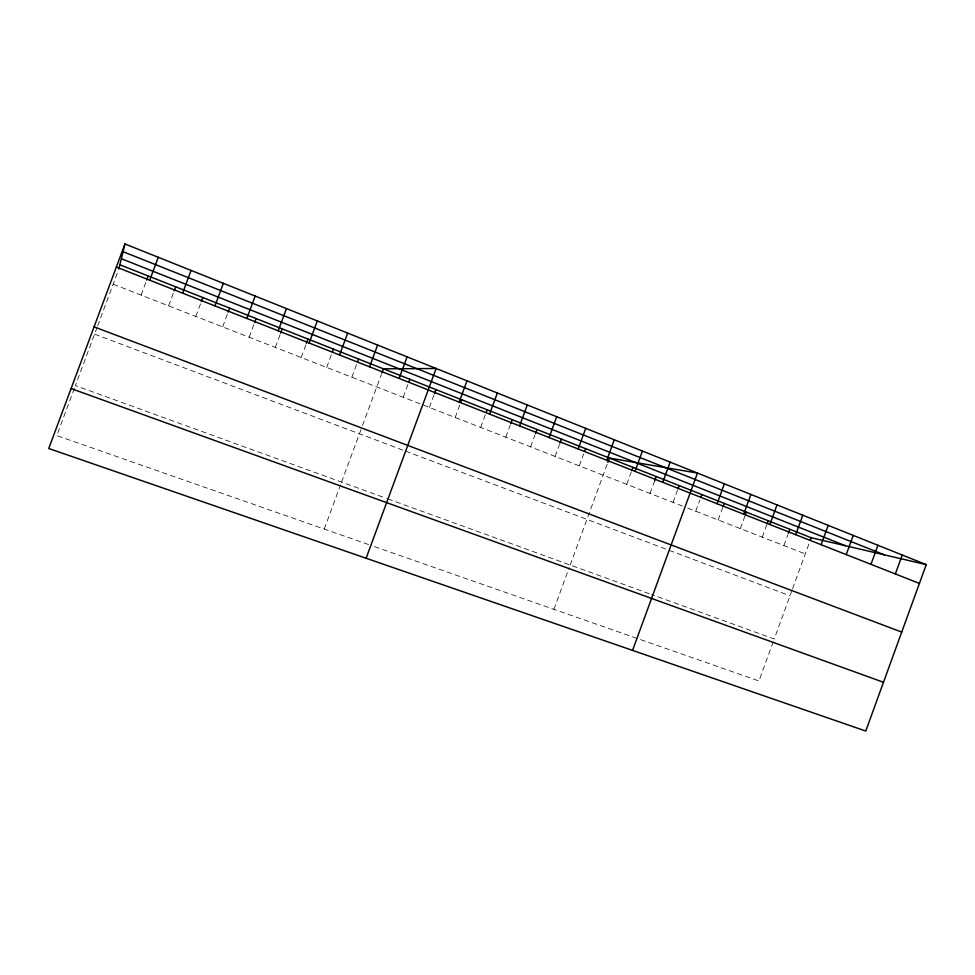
<?xml version="1.0" encoding="UTF-8"?>
<svg xmlns="http://www.w3.org/2000/svg" width="975" height="975" viewBox="0 0 975 975"><rect width="100%" height="100%" fill="white"/><g stroke="black" fill="none" stroke-linecap="round" stroke-linejoin="round"><path stroke-width="0.73" stroke-dasharray="4.88 3.66" d="M773.224 641.806L758.94 680.977L370.646 545.281M792.041 590.216L774.247 639.003L651.519 594.506M792.553 588.815L810.201 540.418M650.02 493.411L654.664 480.76M673.03 502.381L678.149 488.402M695.748 511.229L699.818 500.114M718.185 519.967L723.243 506.159M740.354 528.608L745.375 514.885M762.255 537.14L767.24 523.502M783.9 545.573L787.861 534.727M480.651 427.416L486.147 412.498M505.781 437.214L510.242 425.076M530.595 446.879L535.031 434.826M555.092 456.422L559.492 444.442M579.272 465.843L583.647 453.948M553.91 609.326L569.156 567.779M570.18 565.013L607.34 463.759M626.742 484.343L631.922 470.194M301.165 357.484L305.894 344.723M326.674 367.429L331.366 354.742M351.865 377.24L356.533 364.638M324.236 529.059L340.555 484.88M341.579 482.113L361.981 426.904M362.493 425.527L381.383 374.412M403.236 397.264L408.854 382.042M429.378 407.44L433.948 395.082M455.179 417.495L459.712 405.21M141.083 295.12L146.165 281.434M168.626 305.845L173.684 292.256M195.817 316.448L201.337 301.592M222.666 326.905L227.65 313.487M249.161 337.228L254.109 323.895M275.328 347.429L280.093 334.583M74.368 388.379L56.782 435.593L369.257 544.793M97.159 327.21L75.404 385.6L386.393 498.359M97.671 325.821L118.292 270.477M387.782 498.871L650.167 594.019M94.575 334.133L404.028 450.572M405.405 451.096L667.863 549.851M669.203 550.351L789.994 595.81M113.161 284.237L682.378 506.025M687.728 508.109L805.277 553.91"/><path stroke-width="1.46" d="M118.804 269.1L124.958 243.957L926.25 564.622L865.763 731.043L48.75 448.5L124.958 243.957M810.201 540.418L811.188 537.725L926.25 564.622M821.133 544.708L828.177 525.379M846.227 554.592L853.223 535.397M870.967 564.33L877.902 545.281M895.355 573.946L902.241 555.019M654.664 480.76L656.212 476.531M662.756 482.308L670.154 462.138M678.149 488.402L679.173 485.599M632.543 650.398L697.454 473.07L609.424 458.067L607.864 462.333M700.83 497.335L701.854 494.557M717.1 503.722L724.364 483.832M723.243 506.159L724.254 503.405M743.669 514.191L750.884 494.447M745.375 514.885L746.375 512.131M767.24 523.502L768.239 520.772M769.872 524.501L777.026 504.904M788.361 533.362L789.835 529.291M795.685 534.678L802.791 515.214M486.147 412.498L487.147 409.78M489.596 414.095L497.372 392.986M510.742 423.735L512.228 419.689M519.565 425.904L527.28 404.954M535.519 433.485L536.993 429.463M549.083 437.531L556.725 416.739M559.979 443.113L561.442 439.128M578.151 448.975L585.731 428.354M584.622 451.303L585.585 448.658M606.779 460.261L614.299 439.786M631.922 470.194L632.97 467.354M634.981 471.364L642.428 451.047M306.418 343.31L307.99 339.056M309.124 342.993L317.302 320.921M332.414 351.926L333.462 349.111M339.568 354.985L347.673 333.084M357.569 361.835L358.605 359.032M369.562 366.807L377.605 345.065M381.895 373.023L383.443 368.842L436.13 368.489L366.112 558.248M399.116 378.446L407.087 356.862M408.854 382.042L409.878 379.275M434.448 393.705L435.971 389.586M459.152 402.102L466.988 380.835M460.712 402.48L461.723 399.75M146.677 280.069L148.2 275.962M149.736 280.203L158.267 257.29M174.184 290.903L175.707 286.821M182.605 293.146L191.063 270.404M201.337 301.592L202.849 297.546M214.975 305.906L223.348 283.335M228.15 312.146L229.637 308.124M246.833 318.459L255.145 296.059M254.609 322.567L256.096 318.557M278.216 330.817L286.455 308.587M280.617 333.158L282.202 328.867M71.09 388.55L883.484 682.281M94.063 326.857L901.729 632.092M116.354 267.053L919.413 583.428M120.339 264.968L811.188 537.725M121.692 258.85L845.459 545.732M123.24 251.757L884.386 554.836"/></g></svg>
